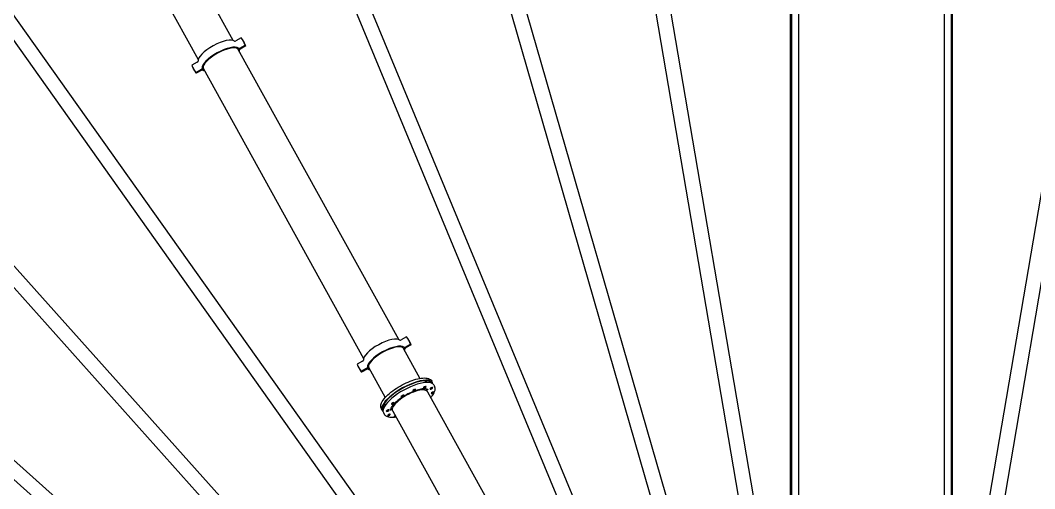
# Model space of a CAD drawing. Header units: millimetres. Extents: x 0 to 157650, y 0 to 89100.
# Drawn here: x 50693 to 57663, y 36822 to 40044 of the extents above; entities that cross this region are included whole.
import ezdxf

# ---------------------------------------------------------------- set-up
doc = ezdxf.new("R2010")
doc.units = ezdxf.units.MM
doc.header["$LTSCALE"] = 150
doc.layers.add('Visible', color=7, linetype='Continuous', lineweight=25)

msp = doc.modelspace()

# ---------------------------------------------------------------- linework, layer by layer
at = {"layer": 'Visible', "color": 9, "true_color": 0xc0c0c0}
for p, q in [((55992, 43595.9), (55992, 34285.9)), ((56040.3, 43595.9), (56040.3, 34292.4)), ((57043.7, 34292.4), (57043.7, 43595.9)), ((57092, 34285.9), (57092, 43595.9)), ((55986, 34305.9), (55986, 43535.9)), ((57098, 34305.9), (57098, 43535.9)), ((55986, 34659), (54490.5, 43458.6)), ((54589.1, 43475.4), (55986, 35255.8)), ((57098, 35257.8), (58493.9, 43475.5)), ((58592.5, 43458.8), (57098, 34660.7)), ((55707.2, 34402.5), (53185.3, 43154.9)), ((53281.4, 43182.6), (55201.2, 36519.7)), ((52014.6, 42745.2), (55506.3, 34316.8)), ((55413.9, 34278.5), (51922.3, 42706.9)), ((51051.2, 41901.8), (52154.5, 39905.8)), ((50812.3, 41769.8), (51915.6, 39773.7)), ((54816.5, 34031.1), (49585.7, 41402.6)), ((49667.2, 41460.5), (54911.3, 34070.4)), ((48616.1, 40629.3), (54595.1, 33939.4)), ((54497.2, 33898.8), (48541.5, 40562.7)), ((52211, 39922.8), (52173.5, 39902)), ((52239.6, 39871), (52200.6, 39849.4)), ((52200.8, 39852.7), (52238.3, 39873.4)), ((52201.6, 39847.6), (52240.6, 39869.2)), ((52228, 39896.8), (52226.7, 39899.2)), ((52229, 39895), (52230.3, 39892.6)), ((52238.3, 39873.4), (52239.6, 39871)), ((52240.6, 39869.2), (52242, 39866.8)), ((52187.7, 39845.8), (53291, 37849.7)), ((52242, 39866.8), (52204.5, 39846.1)), ((51908.7, 39755.6), (51871.2, 39734.9)), ((47664.5, 39685.6), (54329, 33730.5)), ((51884.1, 39706.7), (51882.8, 39709.1)), ((51885.1, 39704.9), (51886.4, 39702.5)), ((51898.5, 39685.6), (51936, 39706.3)), ((51899.8, 39683.2), (51898.5, 39685.6)), ((51938.8, 39704.7), (51899.8, 39683.2)), ((51900.8, 39681.4), (51939.8, 39702.9)), ((51902.1, 39679), (51900.8, 39681.4)), ((51939.6, 39699.7), (51902.1, 39679)), ((51948.8, 39713.7), (53052.1, 37717.6)), ((54288.5, 33632.6), (47597.9, 39611.1)), ((53347.5, 37866.7), (53310, 37846)), ((53324.2, 37789.7), (53439.4, 37581.2)), ((53376.1, 37815), (53337, 37793.4)), ((53337.3, 37796.6), (53374.8, 37817.4)), ((53338, 37791.6), (53377.1, 37813.2)), ((53378.4, 37810.8), (53340.9, 37790)), ((53364.5, 37840.8), (53363.2, 37843.1)), ((53365.5, 37839), (53366.8, 37836.6)), ((53374.8, 37817.4), (53376.1, 37815)), ((53377.1, 37813.2), (53378.4, 37810.8)), ((53045.1, 37699.6), (53007.6, 37678.8)), ((53020.6, 37650.7), (53019.3, 37653.1)), ((53021.6, 37648.9), (53022.9, 37646.5)), ((53034.9, 37629.5), (53072.4, 37650.2)), ((53075.3, 37648.7), (53036.2, 37627.1)), ((53037.2, 37625.3), (53076.3, 37646.9)), ((53076.1, 37643.6), (53038.6, 37622.9)), ((53085.2, 37657.7), (53200.5, 37449.2)), ((53036.2, 37627.1), (53034.9, 37629.5)), ((53038.6, 37622.9), (53037.2, 37625.3)), ((53479.8, 37508.2), (53489.8, 37490.1)), ((53479.8, 37508.2), (53909.9, 36730)), ((53525.4, 37551.7), (53519.8, 37562)), ((53533.6, 37536.9), (53539.3, 37526.6)), ((53179.7, 37360.6), (53174.1, 37370.9)), ((53240.9, 37376.1), (53250.9, 37358)), ((53240.9, 37376.1), (53671, 36598)), ((53187.9, 37345.8), (53193.6, 37335.5))]:
    msp.add_line(p, q, dxfattribs=at)
for radius, start, end in [(12796, 225.6757, 85.41892), (12250, 248.67431, 61.10467)]:
    msp.add_arc((56542, 31685.9), radius, start, end, dxfattribs=at)
for centre, major_axis, ratio, start_param, end_param in [((52042.9, 39825.5), (126.5, 69.9), 0.34202, 0.124915, 3.016678), ((52070.2, 39776.2), (-126.5, -69.9), 0.34202, 3.266507, 6.158271), ((52172.2, 39904.4), (-7, -3.87), 0.34202, 0.124915, 1.570796), ((52054.7, 39804.2), (171.9, 95), 0.939693, 6.129888, 6.436482), ((52056.1, 39801.8), (171.9, 95), 0.939693, 6.129888, 6.283185), ((52057.1, 39800), (171.9, 95), 0.939693, 6.129888, 6.288743), ((52058.4, 39797.6), (171.9, 95), 0.939693, 6.129888, 6.283185), ((52070.2, 39776.2), (119.5, 66), 0.34202, 0.113198, 3.028394), ((52198.3, 39853.6), (-12.3, -6.8), 0.34202, 0.113198, 1.570796), ((52203.9, 39843.4), (-12.3, -6.8), 0.34202, 4.712389, 5.910077), ((52199.5, 39855.1), (-7, -3.87), 0.34202, 0.124915, 1.570796), ((52070.2, 39776.2), (126.5, 69.9), 0.34202, 5.948875, 6.158271), ((52205.8, 39843.7), (-7, -3.87), 0.34202, 4.712389, 6.158271), ((52054.7, 39804.2), (-171.9, -95), 0.939693, 6.129888, 6.436482), ((51907.4, 39758), (7, 3.87), 0.34202, 4.712389, 6.158271), ((52056.1, 39801.8), (-171.9, -95), 0.939693, 0, 0.153297), ((52057.1, 39800), (-171.9, -95), 0.939693, 6.277628, 6.436482), ((52058.4, 39797.6), (-171.9, -95), 0.939693, 0, 0.153297), ((51934.6, 39708.7), (7, 3.87), 0.34202, 4.712389, 6.158271), ((51936.5, 39708.9), (12.3, 6.8), 0.34202, 4.712389, 6.169987), ((51940.9, 39697.3), (7, 3.87), 0.34202, 0.124915, 1.570796), ((51942.1, 39698.8), (12.3, 6.8), 0.34202, 0.373108, 1.570796), ((52070.2, 39776.2), (-126.5, -69.9), 0.34202, 0.124915, 0.334311), ((53179.4, 37769.5), (126.5, 69.9), 0.34202, 0.124915, 3.016678), ((53308.7, 37848.4), (-7, -3.87), 0.34202, 0.124915, 1.570796), ((53191.2, 37748.1), (171.9, 95), 0.939693, 6.129888, 6.436482), ((53206.7, 37720.1), (-126.5, -69.9), 0.34202, 3.266507, 6.158271), ((53206.7, 37720.1), (119.5, 66), 0.34202, 0.113198, 3.028394), ((53334.7, 37797.6), (-12.3, -6.8), 0.34202, 0.113198, 1.570796), ((53340.4, 37787.4), (-12.3, -6.8), 0.34202, 4.712389, 5.910077), ((53336, 37799), (-7, -3.87), 0.34202, 0.124915, 1.570796), ((53206.7, 37720.1), (126.5, 69.9), 0.34202, 5.948875, 6.158271), ((53342.2, 37787.6), (-7, -3.87), 0.34202, 4.712389, 6.158271), ((53192.5, 37745.7), (171.9, 95), 0.939693, 6.129888, 6.283185), ((53193.5, 37743.9), (171.9, 95), 0.939693, 6.129888, 6.288743), ((53194.9, 37741.5), (171.9, 95), 0.939693, 6.129888, 6.283185), ((53191.2, 37748.1), (-171.9, -95), 0.939693, 6.129888, 6.436482), ((53192.5, 37745.7), (-171.9, -95), 0.939693, 0, 0.153297), ((53193.5, 37743.9), (-171.9, -95), 0.939693, 6.277628, 6.436482), ((53194.9, 37741.5), (-171.9, -95), 0.939693, 0, 0.153297), ((53043.8, 37702), (7, 3.87), 0.34202, 4.712389, 6.158271), ((53071.1, 37652.6), (7, 3.87), 0.34202, 4.712389, 6.158271), ((53073, 37652.9), (12.3, 6.8), 0.34202, 4.712389, 6.169987), ((53077.4, 37641.3), (7, 3.87), 0.34202, 0.124915, 1.570796), ((53078.6, 37642.7), (12.3, 6.8), 0.34202, 0.373108, 1.570796), ((53206.7, 37720.1), (-126.5, -69.9), 0.34202, 0.124915, 0.334311), ((53352.6, 37456.1), (-172.9, -95.5), 0.34202, 3.016062, 6.408716), ((53360.8, 37441.3), (172.9, 95.5), 0.34202, 0, 3.141593), ((53352.6, 37456.1), (-167.6, -92.6), 0.34202, 3.135692, 6.289086), ((53370.3, 37424.1), (119.5, 66), 0.34202, 0, 3.141593), ((53398.8, 37500.1), (9.41, 5.2), 0.34202, 1.432882, 7.270917), ((53396.1, 37505), (9.41, 5.2), 0.34202, 4.015337, 5.409441), ((53472, 37519.9), (9.41, 5.2), 0.34202, 0.909284, 6.747318), ((53469.3, 37524.8), (9.41, 5.2), 0.34202, 4.015337, 5.409486), ((53482.5, 37567.5), (-9.41, -5.2), 0.34202, 5.693737, 7.96026), ((53360.8, 37441.3), (122.1, 67.5), 0.34202, 6.075421, 6.284359), ((53518.3, 37513.2), (9.41, 5.2), 0.34202, 0.385685, 6.22372), ((53515.6, 37518.2), (9.41, 5.2), 0.34202, 4.015337, 5.409441), ((53352.6, 37456.1), (-167.6, -92.6), 0.34202, 2.695539, 2.722966), ((53318.5, 37459.1), (9.41, 5.2), 0.34202, 1.956481, 7.794516), ((53315.7, 37464.1), (9.41, 5.2), 0.34202, 4.015337, 5.409441), ((53525.4, 37481.9), (-9.41, -5.2), 0.34202, 3.003679, 8.841713), ((53522.7, 37486.9), (9.41, 5.2), 0.34202, 4.015337, 5.409441), ((53188.5, 37400.9), (9.41, 5.2), 0.34202, 4.397644, 7.188499), ((53185.7, 37405.9), (9.41, 5.2), 0.34202, 5.323731, 5.409441), ((53218.4, 37360.5), (9.41, 5.2), 0.34202, 3.003679, 8.841713), ((53215.7, 37365.4), (9.41, 5.2), 0.34202, 4.015337, 5.409441), ((53358, 37446.3), (-140, -77.4), 0.34202, 0.076206, 0.096101), ((53360.8, 37441.3), (-122.1, -67.5), 0.34202, 6.282012, 6.490949), ((53252.4, 37408), (9.41, 5.2), 0.34202, 2.48008, 8.318115), ((53249.7, 37413), (9.41, 5.2), 0.34202, 4.014821, 5.409441), ((53225.5, 37329.1), (-9.41, -5.2), 0.34202, 0.385685, 6.22372), ((53222.8, 37334.1), (9.41, 5.2), 0.34202, 4.015337, 5.409441), ((53360.8, 37441.3), (167.6, 92.6), 0.34202, 3.601713, 3.627653), ((53271.8, 37322.5), (-9.41, -5.2), 0.34202, 4.821068, 6.747318), ((53269.1, 37327.4), (9.41, 5.2), 0.34202, 4.050876, 4.60371), ((53271.8, 37322.5), (-9.41, -5.2), 0.34202, 0.909284, 1.462117)]:
    msp.add_ellipse(centre, major_axis=major_axis, ratio=ratio, start_param=start_param, end_param=end_param, dxfattribs=at)
for points, knots in [([(53174.1, 37370.9), (53170.5, 37377.3), (53169.2, 37384.7), (53170.6, 37401.7), (53174.2, 37411.4), (53186.8, 37433.4), (53196.8, 37445.9), (53221.4, 37470.7), (53235.8, 37483), (53267.6, 37506.6), (53284.8, 37517.9), (53320.7, 37538.4), (53339.2, 37547.7), (53376, 37563.5), (53394.1, 37570.1), (53428.5, 37579.6), (53444.6, 37582.6), (53474, 37584.6), (53487.1, 37583.5), (53507.3, 37576), (53515.2, 37570.2), (53519.8, 37562)], [3.172425, 3.172425, 3.172425, 3.172425, 3.394842, 3.394842, 3.684563, 3.684563, 4.034118, 4.034118, 4.369115, 4.369115, 4.697244, 4.697244, 5.023498, 5.023498, 5.350747, 5.350747, 5.682861, 5.682861, 6.027751, 6.027751, 6.314018, 6.314018, 6.314018, 6.314018]), ([(53495.5, 37502.4), (53494.6, 37504.2), (53492.6, 37506.1), (53482.9, 37509.2), (53476.3, 37510), (53459.5, 37509.5), (53449.2, 37508), (53426, 37502.6), (53412.8, 37498.5), (53385.3, 37487.9), (53370.8, 37481.4), (53342.2, 37466.6), (53328.1, 37458.3), (53301.9, 37440.9), (53289.8, 37431.7), (53268.8, 37413.7), (53260, 37404.8), (53246.6, 37388.7), (53241.9, 37381.3), (53236.8, 37369.7), (53236.2, 37365.4), (53236.6, 37361.4), (53236.9, 37360.5), (53237.4, 37359.7)], [1.669486, 1.669486, 1.669486, 1.669486, 1.983645, 1.983645, 2.260468, 2.260468, 2.548557, 2.548557, 2.851821, 2.851821, 3.162119, 3.162119, 3.474727, 3.474727, 3.786603, 3.786603, 4.094065, 4.094065, 4.390062, 4.390062, 4.666796, 4.666796, 4.811079, 4.811079, 4.811079, 4.811079]), ([(53398.4, 37504), (53398.5, 37504), (53398.7, 37504.1), (53399.7, 37504.6), (53400.6, 37505), (53401.8, 37505.4), (53402.2, 37505.5), (53402.5, 37505.6)], [-2.1774743, -2.1774743, -2.1774743, -2.1774743, -2.1286878, -2.1286878, -1.8246957, -1.8246957, -1.698103, -1.698103, -1.698103, -1.698103]), ([(53476.4, 37525.6), (53476.6, 37525.7), (53476.9, 37525.7), (53477.8, 37525.9), (53478.4, 37526), (53479.2, 37526), (53479.4, 37526), (53479.6, 37526)], [-2.1773625, -2.1773625, -2.1773625, -2.1773625, -2.0762328, -2.0762328, -1.8118997, -1.8118997, -1.6981222, -1.6981222, -1.6981222, -1.6981222]), ([(53512.9, 37448.3), (53517.5, 37453.5), (53521.7, 37458.6), (53534.2, 37475.8), (53540.2, 37487.5), (53544.6, 37508.6), (53543.9, 37518.4), (53539.3, 37526.6)], [7.1778081, 7.1778081, 7.1778081, 7.1778081, 7.3215144, 7.3215144, 7.666405, 7.666405, 7.9526715, 7.9526715, 7.9526715, 7.9526715]), ([(53526.4, 37519.3), (53526.4, 37519.2), (53526.5, 37519.2), (53527.2, 37519.1), (53527.6, 37518.7), (53527.8, 37518.3), (53527.8, 37518.3), (53527.8, 37518.2)], [-3.2077958, -3.2077958, -3.2077958, -3.2077958, -3.1624121, -3.1624121, -2.6741523, -2.6741523, -2.6485085, -2.6485085, -2.6485085, -2.6485085]), ([(53313.3, 37460.2), (53313.4, 37460.2), (53313.5, 37460.3), (53314.4, 37461), (53315.3, 37461.5), (53316.5, 37462.3), (53316.9, 37462.5), (53317.3, 37462.7)], [-2.1774743, -2.1774743, -2.1774743, -2.1774743, -2.1286878, -2.1286878, -1.8246957, -1.8246957, -1.698103, -1.698103, -1.698103, -1.698103]), ([(53535, 37486.6), (53535, 37486.6), (53535, 37486.5), (53535, 37486.1), (53534.9, 37485.6), (53534.5, 37484.9), (53534.4, 37484.7), (53534.3, 37484.5)], [-2.1774743, -2.1774743, -2.1774743, -2.1774743, -2.1286878, -2.1286878, -1.8246957, -1.8246957, -1.698103, -1.698103, -1.698103, -1.698103]), ([(53208.8, 37355.7), (53208.8, 37355.8), (53208.8, 37355.9), (53208.8, 37356.3), (53208.9, 37356.8), (53209.3, 37357.5), (53209.4, 37357.7), (53209.5, 37357.9)], [-2.1774743, -2.1774743, -2.1774743, -2.1774743, -2.1286878, -2.1286878, -1.8246957, -1.8246957, -1.698103, -1.698103, -1.698103, -1.698103]), ([(53243.9, 37405.9), (53244, 37406.1), (53244.2, 37406.3), (53244.8, 37406.9), (53245.3, 37407.4), (53246.1, 37408.1), (53246.3, 37408.4), (53246.6, 37408.6)], [-2.1773625, -2.1773625, -2.1773625, -2.1773625, -2.0762328, -2.0762328, -1.8118997, -1.8118997, -1.6981222, -1.6981222, -1.6981222, -1.6981222]), ([(53193.6, 37335.5), (53197.1, 37329.1), (53202.8, 37324.1), (53217.9, 37316.2), (53228, 37314.1), (53249.9, 37313.2), (53261.4, 37314.1), (53273.9, 37316.3)], [4.8110788, 4.8110788, 4.8110788, 4.8110788, 5.0334954, 5.0334954, 5.3232164, 5.3232164, 5.5859423, 5.5859423, 5.5859423, 5.5859423]), ([(53217.4, 37323.1), (53217.4, 37323.1), (53217.3, 37323.2), (53216.8, 37323.3), (53216.4, 37323.5), (53216.1, 37323.9), (53216, 37324), (53216, 37324.1)], [-2.1774743, -2.1774743, -2.1774743, -2.1774743, -2.1286878, -2.1286878, -1.8246957, -1.8246957, -1.698103, -1.698103, -1.698103, -1.698103]), ([(53267.4, 37316.8), (53267.2, 37316.7), (53266.9, 37316.7), (53266, 37316.5), (53265.4, 37316.4), (53264.6, 37316.4), (53264.4, 37316.4), (53264.2, 37316.4)], [-2.1773625, -2.1773625, -2.1773625, -2.1773625, -2.0762328, -2.0762328, -1.8118997, -1.8118997, -1.6981222, -1.6981222, -1.6981222, -1.6981222])]:
    msp.add_open_spline(points, degree=3, knots=knots, dxfattribs=at)
msp.add_open_spline([(53264.4, 37321.6), (53264.5, 37321.7), (53264.6, 37321.7), (53264.7, 37321.7)], degree=3, dxfattribs=at)

doc.saveas('drawing.dxf')
